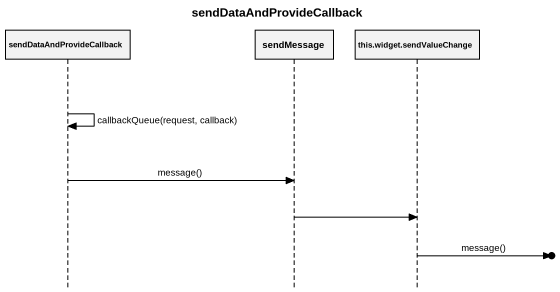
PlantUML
@startuml
title sendDataAndProvideCallback
hide footbox
participant sendDataAndProvideCallback
participant sendMessage
participant "this.widget.sendValueChange" as this_widget_sendValueChange

sendDataAndProvideCallback -> sendDataAndProvideCallback : callbackQueue(request, callback)
sendDataAndProvideCallback -> sendMessage : message()
sendMessage -> this_widget_sendValueChange
this_widget_sendValueChange ->o] : message()
@enduml
